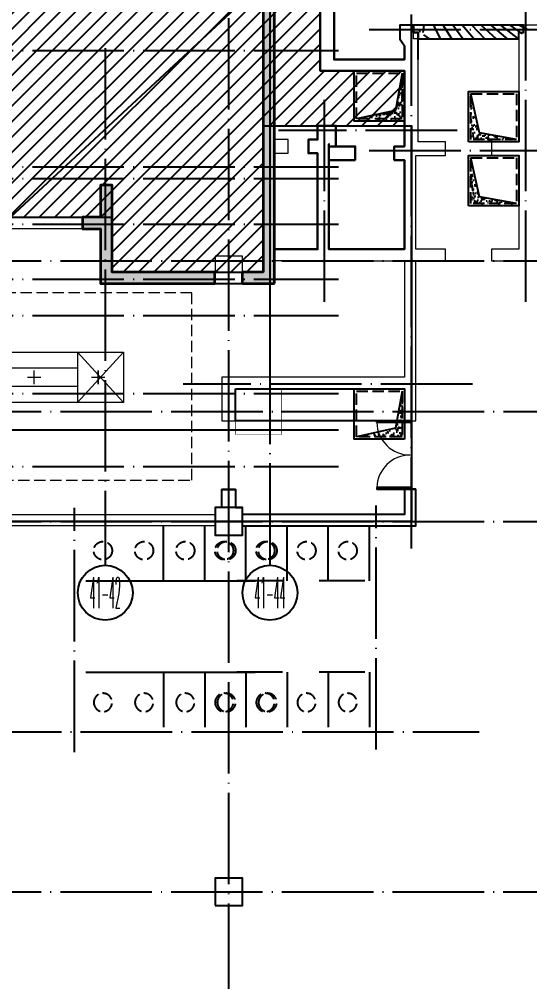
# Model space of a CAD drawing. Extents: x 115549 to 768939, y -502199 to 402497.
# Drawn here: x 295104 to 306261, y -339789 to -318741 of the extents above; entities that cross this region are included whole.
import ezdxf
from ezdxf.enums import TextEntityAlignment as Align

# ---------------------------------------------------------------- set-up
doc = ezdxf.new("R2010")
doc.units = 0
doc.header["$LTSCALE"] = 1000
doc.header["$MEASUREMENT"] = 0
for name, pattern in [('$0$DASH', [0.35, 0.25, -0.1]), ('DASH', [0.35, 0.25, -0.1]), ('DOTE', [2.4200000000000004, 2, -0.2, 0.02, -0.2])]:
    doc.linetypes.add(name, pattern=pattern)
for name, color, linetype in [('AXIS', 3, 'Continuous'), ('AXIS_TEXT', 7, 'Continuous'), ('COLUMN', 9, 'Continuous'), ('DOOR_FIRE', 144, 'Continuous'), ('DOTE', 16, 'DOTE'), ('人防', 6, 'Continuous'), ('人防辅助线', 7, 'Continuous'), ('人防集水坑', 6, 'Continuous'), ('填充', 8, 'Continuous')]:
    doc.layers.add(name, color=color, linetype=linetype)
for name, color, linetype, lineweight in [('renWALL', 8, 'Continuous', 9), ('WALL', 150, 'Continuous', 30), ('主楼剪力墙', 212, 'Continuous', 5), ('剪力墙填充', 192, 'Continuous', 5), ('砼墙', 3, 'Continuous', 35), ('细线（U.B.）', 55, 'Continuous', 20)]:
    doc.layers.add(name, color=color, linetype=linetype, lineweight=lineweight)
doc.styles.add('_TCH_AXIS', font='COMPLEX', dxfattribs={"bigfont": 'GBCBIG'})
doc.styles.add('COMPLEX', font='COMPLEX')

# ---------------------------------------------------------------- blocks, each defined once
blk = doc.blocks.new('qiangzh3333')
at = {"layer": 'COLUMN', "color": 8}
for points in [[(503108441.3137905, 3697185192.200187), (503108441.3137905, 3697185486.149261), (503108341.3137905, 3697185486.149261), (503108341.3137905, 3697185646.149261), (503108041.3137905, 3697185646.149261), (503108041.3137905, 3697185344.832901), (503108141.3113624, 3697185192.200599)], [(503104001.038847, 3697179996.163342), (503104601.038847, 3697179996.163342)], [(503104151.0353444, 3697175096.178967), (503104151.0353444, 3697175496.178967), (503104451.0353444, 3697175496.178967), (503104451.0353444, 3697175096.178967), (503104601.0388471, 3697175096.178967), (503104001.038847, 3697175096.178967), (503104001.038847, 3697174496.178967), (503104601.0388469, 3697174496.178967), (503104601.0388471, 3697175096.178967)], [(503104601.038847, 3697174496.178967), (503104601.038847, 3697174696.180811), (503108391.3196434, 3697174696.18138), (503108391.3196434, 3697175496.178967), (503108141.3196434, 3697175496.178967), (503108141.3196434, 3697174946.181343), (503104601.038847, 3697174946.180811)]]:
    blk.add_lwpolyline(points, dxfattribs=at)
blk.add_lwpolyline([(503104001.038847, 3697166396.178967), (503104601.038847, 3697166396.178967), (503104601.038847, 3697166996.178967), (503104001.038847, 3697166996.178967)], close=True, dxfattribs=at)
at = {"layer": 'renWALL', "color": 8}
for points in [[(503110641.3214987, 3697185346.142076), (503108341.3340411, 3697185346.145835), (503108341.3345314, 3697185646.145835), (503110741.3214987, 3697185646.141913)], [(503111041.3214987, 3697185646.141579), (503110741.3214987, 3697185646.141579), (503110741.3214987, 3697185486.141579), (503110641.3214987, 3697185486.141579), (503110641.3214987, 3697185192.192505), (503110641.3318502, 3697185192.192505), (503110641.3262835, 3697183096.232297), (503110041.3196434, 3697183096.232297), (503110041.3196434, 3697182796.232297), (503110641.3254867, 3697182796.232297), (503110641.3200418, 3697180746.178967), (503110041.3196434, 3697180746.178967), (503110041.3196434, 3697180496.178967), (503110791.3196434, 3697180496.178967), (503112101.038847, 3697180496.178967)], [(503106391.0328084, 3697180496.178967), (503108141.3196434, 3697180496.178967), (503108141.3196434, 3697177946.180997), (503104151.0353444, 3697177946.180757), (503104151.0353444, 3697176996.178967), (503104451.0353444, 3697176996.178967), (503104451.0353444, 3697177696.180775), (503108141.3196434, 3697177696.180997), (503108141.3196434, 3697176996.178967), (503108391.3196434, 3697176996.178967), (503108391.3196434, 3697177796.181365), (503108391.3196434, 3697180496.178967), (503109041.3196434, 3697180496.178967), (503109041.3196434, 3697180746.178967), (503108391.3196434, 3697180746.178967), (503108391.3196434, 3697182796.232296), (503109041.3196434, 3697182796.232297), (503109041.3196434, 3697183096.232297), (503108441.3196434, 3697183096.232296), (503108441.3196434, 3697184746.184798), (503108441.3196434, 3697185192.200187)], [(503105301.031445, 3697180796.179044), (503105301.032634, 3697182846.178976), (503105601.0328081, 3697182846.178976), (503105601.0328082, 3697183146.178976), (503105301.0328079, 3697183146.178976), (503105301.0328081, 3697183446.178976), (503105051.0329819, 3697183446.178976), (503105051.03275, 3697183046.179034), (503105051.031329, 3697180596.179112), (503105051.031126, 3697180246.169755), (503104601.038847, 3697180246.169755), (503104601.038847, 3697180596.163342), (503104001.038847, 3697180596.163342), (503104001.038847, 3697180246.169755), (503101751.0352352, 3697180246.169755), (503101751.0352352, 3697181446.169755), (503098601.0352352, 3697181446.169755), (503098601.0352352, 3697184096.148649), (503094651.0354092, 3697184096.153231)], [(503104001.038847, 3697179996.169755), (503101501.0352352, 3697179996.169755), (503101501.0352352, 3697181196.169755), (503098351.0352352, 3697181196.169755), (503098351.0352352, 3697183846.148939), (503094751.0352352, 3697183846.153115), (503094751.0352352, 3697181296.191507), (503094751.0352352, 3697176946.158857), (503095050.9809074, 3697176946.160869)], [(503105301.0328079, 3697183146.178976), (503105301.0328079, 3697183146.178976)], [(503106391.0328014, 3697180496.178967), (503105301.031271, 3697180496.179044), (503105301.0309809, 3697179996.169755), (503104601.038847, 3697179996.169755)], [(503095050.9813474, 3697176946.160869), (503097300.9824449, 3697176946.169358), (503097300.9753575, 3697174946.208718), (503104001.038847, 3697174946.181964)], [(503104001.038847, 3697174696.181964), (503097200.9744267, 3697174696.209117), (503096501.038847, 3697174696.211912)]]:
    blk.add_lwpolyline(points, dxfattribs=at)
at = {"layer": 'WALL', "color": 8}
for points in [[(503108141.3196434, 3697185192.200599), (503108141.3196434, 3697184896.19062), (503106601.0879959, 3697184896.250403), (503106601.0220502, 3697187746.184317)], [(503106301.0278348, 3697187496.19596), (503106301.0937805, 3697184646.262046), (503108141.3196434, 3697184646.19062), (503108141.3196434, 3697183446.178976), (503108141.3196436, 3697182996.178976), (503107916.3196438, 3697182996.232297), (503107916.3196438, 3697182696.232297), (503108141.3196434, 3697182696.232297), (503108141.3196433, 3697180746.178968), (503106491.0328084, 3697180746.178967), (503106491.0328081, 3697183046.178975), (503106491.0328081, 3697182996.178975), (503106641.3196436, 3697182996.178975), (503106641.3196434, 3697183446.178975), (503106391.0328078, 3697183446.178975), (503106241.0328081, 3697183446.178975), (503106241.0328081, 3697183146.178975), (503106241.0328081, 3697183146.178975), (503106041.0328082, 3697183146.178975), (503106041.0328081, 3697182846.178975), (503106241.0328081, 3697182846.178975), (503106241.0328085, 3697180746.178978), (503105301.031445, 3697180746.179044)]]:
    blk.add_lwpolyline(points, dxfattribs=at)
blk.add_lwpolyline([(503107066.3196438, 3697182696.232297), (503107066.3196438, 3697182996.232297), (503106491.0328077, 3697182996.232297), (503106491.0328077, 3697182696.232297)], close=True, dxfattribs=at)
blk = doc.blocks.new('zhuloujlqtiangchong')
at = {"layer": '主楼剪力墙'}
h = blk.add_hatch(color=253, dxfattribs=at)
h.dxf.hatch_style = 1
h.paths.add_polyline_path([(691872.2286140919, 661850.9697189331), (691872.2286140919, 659950.9697189331), (691872.2286140919, 659600.9697189331), (691872.2286140919, 657750.9697189331), (691872.2286140919, 655850.9697189331), (691672.2286140919, 655850.9697189331), (691672.2286140919, 657750.9697189331), (691672.2286140919, 659600.9697189331), (691672.2286140919, 659950.9697189331), (691672.2286140919, 661850.9697189331)], flags=16)
h.paths.add_polyline_path([(694422.2286140919, 662500.9697189331), (694172.2286140919, 662500.9697189331), (694172.2286140919, 661850.9697189331), (695572.2286140919, 661850.9697189331), (695922.2286140919, 661850.9697189331), (695922.2286140919, 662100.9697189331), (695572.2286140919, 662100.9697189331), (694422.2286140919, 662100.9697189331)], flags=17)
h.paths.add_polyline_path([(699172.2286140919, 656800.9697189331), (699172.2286140919, 657050.9697189331), (698772.2286140919, 657050.9697189331), (698772.2286140919, 658550.9697189331), (698572.2286140919, 658550.9697189331), (698572.2286140919, 656800.9697189331)], flags=17)
h.paths.add_polyline_path([(702672.2286140919, 660600.9697189331), (705222.2286140919, 660600.9697189331), (705972.2286140919, 660600.9697189331), (705972.2286140919, 660800.9697189331), (705222.2286140919, 660800.9697189331), (702422.2286140919, 660800.9697189331), (702422.2286140919, 660200.9697189331), (702422.2286140919, 658550.9697189331), (702422.2286140919, 657900.9697189331), (702422.2286140919, 657050.9697189331), (701672.2286140919, 657050.9697189331), (701672.2286140919, 656800.9697189331), (702672.2286140919, 656800.9697189331), (702672.2286140919, 657900.9697189331), (702672.2286140919, 658550.9697189331), (702672.2286140919, 660200.9697189331)], flags=17)
h.paths.add_polyline_path([(704222.2286140919, 656900.9697189331), (704222.2286140919, 657400.9697189331), (704222.2286140919, 657800.9697189331), (707172.2286140919, 657800.9697189331), (707172.2286140919, 658000.9697189331), (703972.2286140919, 658000.9697189331), (703972.2286140919, 657400.9697189331), (703972.2286140919, 656900.9697189331), (703972.2286140919, 656050.9697189331), (704222.2286140919, 656050.9697189331)], flags=17)
h.paths.add_polyline_path([(707272.2286140919, 652300.9697189331), (707272.2286140919, 653100.9697189331), (707672.2286140919, 653100.9697189331), (707672.2286140919, 653350.9697189331), (707272.2286140919, 653350.9697189331), (707272.2286140919, 654050.9697189331), (707022.2286140919, 654050.9697189331), (707022.2286140919, 653200.9697189331), (707022.2286140919, 652550.9697189331), (704572.2286140919, 652550.9697189331), (704222.2286140919, 652550.9697189331), (704222.2286140919, 652800.9853439331), (704222.2286140919, 654050.9697189331), (703972.2286140919, 654050.9697189331), (703972.2286140919, 652800.9853439331), (703972.2286140919, 652300.9697189331), (704572.2286140919, 652300.9697189331)])
h.paths.add_polyline_path([(715822.2286140919, 660200.9697189331), (715822.2286140919, 660800.9697189331), (713022.2286140919, 660800.9697189331), (713022.2286140919, 660600.9697189331), (715572.2286140919, 660600.9697189331), (715572.2286140919, 660200.9697189331), (715572.2286140919, 658550.9697189331), (715572.2286140919, 658150.9697189331), (715572.2286140919, 656800.9697189331), (716572.2286140919, 656800.9697189331), (716572.2286140919, 657050.9697189331), (715822.2286140919, 657050.9697189331), (715822.2286140919, 658150.9697189331), (715822.2286140919, 658550.9697189331)], flags=17)
h.paths.add_polyline_path([(710772.2286140919, 653100.9697189331), (710772.2286140919, 652300.9697189331), (711372.2286140919, 652300.9697189331), (713872.2286140919, 652300.9697189331), (714472.2286140919, 652300.9697189331), (714472.2286140919, 654050.9697189331), (714222.2286140919, 654050.9697189331), (714222.2286140919, 652550.9697189331), (713872.2286140919, 652550.9697189331), (711372.2286140919, 652550.9697189331), (711022.2286140919, 652550.9697189331), (711022.2286140919, 653200.9697189331), (711022.2286140919, 654050.9697189331), (710772.2286140919, 654050.9697189331), (710772.2286140919, 653350.9697189331), (710372.2286140919, 653350.9697189331), (710372.2286140919, 653100.9697189331)])
h.paths.add_polyline_path([(714472.2286140919, 657650.9697189331), (714472.2286140919, 658250.9697189331), (712772.2286140919, 658250.9697189331), (710872.2286140919, 658250.9697189331), (710872.2286140919, 658050.9697189331), (712772.2286140919, 658050.9697189331), (714222.2286140919, 658050.9697189331), (714222.2286140919, 657650.9697189331), (714222.2286140919, 656900.9697189331), (714222.2286140919, 656050.9697189331), (714472.2286140919, 656050.9697189331), (714472.2286140919, 656900.9697189331)], flags=17)
h.paths.add_polyline_path([(715672.2286140919, 662600.9697189331), (715672.2286140919, 662800.9697189331), (713122.2286140919, 662800.9697189331), (713122.2286140919, 663300.9697189331), (710722.2286140919, 663300.9697189331), (710722.2286140919, 663900.9697189331), (710522.2286140919, 663900.9697189331), (710522.2286140919, 663100.9697189331), (712922.2286140919, 663100.9697189331), (712922.2286140919, 662600.9697189331)], flags=17)
h.paths.add_polyline_path([(705322.2286140919, 662900.9697189331), (708022.2286140919, 662900.9697189331), (708022.2286140919, 664400.9697189331), (707822.2286140919, 664400.9697189331), (707822.2286140919, 663100.9697189331), (705122.2286140919, 663100.9697189331), (705122.2286140919, 662800.9697189331), (702572.2286140919, 662800.9697189331), (702572.2286140919, 662600.9697189331), (705322.2286140919, 662600.9697189331)], flags=17)
h.paths.add_polyline_path([(719672.2286140919, 656800.9697189331), (719672.2286140919, 658550.9697189331), (719472.2286140919, 658550.9697189331), (719472.2286140919, 657050.9697189331), (719072.2286140919, 657050.9697189331), (719072.2286140919, 656800.9697189331)], flags=17)
h.paths.add_polyline_path([(722672.2286140919, 661850.9697189331), (724072.2286140919, 661850.9697189331), (724072.2286140919, 662500.9697189331), (723822.2286140919, 662500.9697189331), (723822.2286140919, 662100.9697189331), (722672.2286140919, 662100.9697189331), (722322.2286140919, 662100.9697189331), (722322.2286140919, 661850.9697189331)], flags=17)
h.paths.add_polyline_path([(689372.2286140919, 662500.9697189331), (689122.2286140919, 662500.9697189331), (689122.2286140919, 662100.9697189331), (687972.2286140919, 662100.9697189331), (687622.2286140919, 662100.9697189331), (687622.2286140919, 661850.9697189331), (687972.2286140919, 661850.9697189331), (689372.2286140919, 661850.9697189331)], flags=17)
h.paths.add_polyline_path([(684972.2286140919, 656800.9697189331), (684972.2286140919, 658550.9697189331), (684772.2286140919, 658550.9697189331), (684772.2286140919, 657050.9697189331), (684372.2286140919, 657050.9697189331), (684372.2286140919, 656800.9697189331)], flags=17)
h.paths.add_polyline_path([(681122.2286140919, 660800.9697189331), (678322.2286140919, 660800.9697189331), (677572.2286140919, 660800.9697189331), (677572.2286140919, 660600.9697189331), (678322.2286140919, 660600.9697189331), (680872.2286140919, 660600.9697189331), (680872.2286140919, 660200.9697189331), (680872.2286140919, 658550.9697189331), (680872.2286140919, 657900.9697189331), (680872.2286140919, 656800.9697189331), (681872.2286140919, 656800.9697189331), (681872.2286140919, 657050.9697189331), (681122.2286140919, 657050.9697189331), (681122.2286140919, 657900.9697189331), (681122.2286140919, 658550.9697189331), (681122.2286140919, 660200.9697189331)], flags=17)
h.paths.add_polyline_path([(679572.2286140919, 656900.9697189331), (679572.2286140919, 657400.9697189331), (679572.2286140919, 658000.9697189331), (676372.2286140919, 658000.9697189331), (676372.2286140919, 657800.9697189331), (679322.2286140919, 657800.9697189331), (679322.2286140919, 657400.9697189331), (679322.2286140919, 656900.9697189331), (679322.2286140919, 656050.9697189331), (679572.2286140919, 656050.9697189331)], flags=17)
h.paths.add_polyline_path([(679572.2286140919, 652300.9697189331), (679572.2286140919, 654050.9697189331), (679322.2286140919, 654050.9697189331), (679322.2286140919, 652550.9697189331), (676872.2286140919, 652550.9697189331), (676522.2286140919, 652550.9697189331), (676522.2286140919, 653200.9697189331), (676522.2286140919, 654050.9697189331), (676272.2286140919, 654050.9697189331), (676272.2286140919, 653350.9697189331), (675872.2305672169, 653350.9697189331), (675872.2305672169, 653100.9697189331), (676272.2286140919, 653100.9697189331), (676272.2286140919, 652300.9697189331), (676872.2286140919, 652300.9697189331)])
h.paths.add_polyline_path([(667972.2305672169, 660200.9697189331), (667972.2305672169, 660600.9697189331), (670522.2305672169, 660600.9697189331), (670522.2305672169, 660800.9697189331), (667722.2305672169, 660800.9697189331), (667722.2305672169, 660200.9697189331), (667722.2305672169, 658550.9697189331), (667722.2305672169, 658150.9697189331), (667722.2305672169, 657050.9697189331), (666972.2305672169, 657050.9697189331), (666972.2305672169, 656800.9697189331), (667972.2305672169, 656800.9697189331), (667972.2305672169, 658150.9697189331), (667972.2305672169, 658550.9697189331)], flags=17)
h.paths.add_polyline_path([(669072.2305672169, 652300.9697189331), (672172.2305672169, 652300.9697189331), (672772.2305672169, 652300.9697189331), (672772.2305672169, 653100.9697189331), (673172.2305672169, 653100.9697189331), (673172.2305672169, 653350.9697189331), (672772.2305672169, 653350.9697189331), (672772.2305672169, 654050.9697189331), (672522.2305672169, 654050.9697189331), (672522.2305672169, 653200.9697189331), (672522.2305672169, 652550.9697189331), (672172.2305672169, 652550.9697189331), (669322.2305672169, 652550.9697189331), (669322.2305672169, 654050.9697189331), (669072.2305672169, 654050.9697189331)])
h.paths.add_polyline_path([(669322.2305672169, 657650.9697189331), (669322.2305672169, 658050.9697189331), (670772.2305672169, 658050.9697189331), (672672.2305672169, 658050.9697189331), (672672.2305672169, 658250.9697189331), (670772.2305672169, 658250.9697189331), (669072.2305672169, 658250.9697189331), (669072.2305672169, 657650.9697189331), (669072.2305672169, 656900.9697189331), (669072.2305672169, 656050.9697189331), (669322.2305672169, 656050.9697189331), (669322.2305672169, 656900.9697189331)], flags=17)
h.paths.add_polyline_path([(670622.2305672169, 662600.9697189331), (670622.2305672169, 663100.9697189331), (673022.2305672169, 663100.9697189331), (673022.2305672169, 663900.9697189331), (672822.2305672169, 663900.9697189331), (672822.2305672169, 663300.9697189331), (670422.2305672169, 663300.9697189331), (670422.2305672169, 662800.9697189331), (667872.2305672169, 662800.9697189331), (667872.2305672169, 662600.9697189331)], flags=17)
h.paths.add_polyline_path([(678422.2286140919, 663100.9697189331), (675722.2305672169, 663100.9697189331), (675722.2305672169, 664400.9697189331), (675522.2305672169, 664400.9697189331), (675522.2305672169, 662900.9697189331), (678222.2286140919, 662900.9697189331), (678222.2286140919, 662600.9697189331), (680972.2286140919, 662600.9697189331), (680972.2286140919, 662800.9697189331), (678422.2286140919, 662800.9697189331)], flags=17)
h.paths.add_polyline_path([(664472.2305672169, 656800.9697189331), (664472.2305672169, 657050.9697189331), (664072.2305672169, 657050.9697189331), (664072.2305672169, 658550.9697189331), (663872.2305672169, 658550.9697189331), (663872.2305672169, 656800.9697189331)], flags=17)
h.paths.add_polyline_path([(661222.2305672169, 661850.9697189331), (661222.2305672169, 662100.9697189331), (660872.2305672169, 662100.9697189331), (659722.2344734669, 662100.9697189331), (659722.2344734669, 662500.9697189331), (659472.2344734669, 662500.9697189331), (659472.2344734669, 661850.9697189331), (660872.2305672169, 661850.9697189331)], flags=17)
h.paths.add_polyline_path([(725071.2208015919, 655600.9697189331), (725071.2208015919, 655850.9697189331), (723172.2286140919, 655850.9697189331), (722822.2286140919, 655850.9697189331), (722822.2286140919, 656900.9697189331), (722822.2286140919, 657750.9697189331), (722572.2286140919, 657750.9697189331), (722572.2286140919, 657050.9697189331), (722172.2286140919, 657050.9697189331), (722172.2286140919, 656800.9697189331), (722572.2286140919, 656800.9697189331), (722572.2286140919, 655600.9697189331), (723172.2286140919, 655600.9697189331)], flags=17)
h.paths.add_polyline_path([(724722.2286140919, 665350.9697189331), (725072.2286140919, 665350.96971941), (725072.2286140919, 665700.9697189331), (713222.2286140919, 665700.9697189331), (713222.2286140919, 668200.9697189331), (705072.2286140919, 668200.9697189331), (705072.2286140919, 668125.9697189331), (704097.2286140919, 668125.9697189331), (704097.2286140919, 666500.9697189331), (699372.2286140919, 666500.9697189331), (699372.2286140919, 665700.9697189331), (693172.2286140919, 665700.9697189331), (693172.2286140919, 662100.9697189331), (690372.2286140919, 662100.9697189331), (690372.2286140919, 665700.9697189331), (684172.2286140919, 665700.9697189331), (684172.2286140919, 666500.9697189331), (679447.2286140919, 666500.9697189331), (679447.2286140919, 668125.9697189331), (678472.2286140919, 668125.9697189331), (678472.2286140919, 668200.9697189331), (670322.2305672169, 668200.9697189331), (670322.2305672169, 665700.9697189331), (658472.2344734669, 665700.9697189331), (658472.2344734669, 662100.9697189331), (657172.2344734669, 662100.9697189331), (657172.2344734669, 655600.9697189331), (660972.2305672169, 655600.9697189331), (660972.2305672169, 656800.9697189331), (661372.2305672169, 656800.9697189331), (661372.2305672169, 657050.9697189331), (660972.2305672169, 657050.9697189331), (660972.2305672169, 657750.9697189331), (660722.2305672169, 657750.9697189331), (660722.2305672169, 655850.9697189331), (657422.2344734669, 655850.9697189331), (657422.2344734669, 661850.9697189331), (658822.2344734669, 661850.9697189331), (658822.2344734669, 665350.9697189331), (659472.2344734669, 665350.9697189331), (659472.2344734669, 663550.9697189331), (659722.2344734669, 663550.9697189331), (659722.2344734669, 665450.9697189331), (664672.2305672169, 665450.9697189331), (664672.2305672169, 662100.9697189331), (664272.2305672169, 662100.9697189331), (664272.2305672169, 661850.9697189331), (664922.2305672169, 661850.9697189331), (664922.2305672169, 665450.9697189331), (670622.2305672169, 665450.9697189331), (670622.2305672169, 667900.9697189331), (672822.2305672169, 667900.9697189331), (672822.2305672169, 667500.9697189331), (673022.2305672169, 667500.9697189331), (673022.2305672169, 667900.9697189331), (678222.2286140919, 667900.9697189331), (678222.2286140919, 665450.9697189331), (680972.2286140919, 665450.9697189331), (680972.2286140919, 665700.9697189331), (678472.2286140919, 665700.9697189331), (678472.2286140919, 667775.9697189331), (679097.2286140919, 667775.9697189331), (679097.2286140919, 666250.9697189331), (683922.2286140919, 666250.9697189331), (683922.2286140919, 665700.9697189331), (683572.2286140919, 665700.9697189331), (683572.2286140919, 665450.9697189331), (683922.2286140919, 665450.9697189331), (683922.2286140919, 661850.9697189331), (684572.2286140919, 661850.9697189331), (684572.2286140919, 662100.9697189331), (684172.2286140919, 662100.9697189331), (684172.2286140919, 665450.9697189331), (689122.2286140919, 665450.9697189331), (689122.2286140919, 663550.9697189331), (689372.2286140919, 663550.9697189331), (689372.2286140919, 665350.9697189331), (690022.2286140919, 665350.9697189331), (690022.2286140919, 661850.9697189331), (691422.2286140919, 661850.9697189331), (691422.2286140919, 655850.9697189331), (688122.2286140919, 655850.9697189331), (688122.2286140919, 657750.9697189331), (687872.2286140919, 657750.9697189331), (687872.2286140919, 657050.9697189331), (687472.2286140919, 657050.9697189331), (687472.2286140919, 656800.9697189331), (687872.2286140919, 656800.9697189331), (687872.2286140919, 655600.9697189331), (695672.2286140919, 655600.9697189331), (695672.2286140919, 656800.9697189331), (696072.2286140919, 656800.9697189331), (696072.2286140919, 657050.9697189331), (695672.2286140919, 657050.9697189331), (695672.2286140919, 657750.9697189331), (695422.2286140919, 657750.9697189331), (695422.2286140919, 655850.9697189331), (692122.2286140919, 655850.9697189331), (692122.2286140919, 661850.9697189331), (693522.2286140919, 661850.9697189331), (693522.2286140919, 665350.9697189331), (694172.2286140919, 665350.9697189331), (694172.2286140919, 663550.9697189331), (694422.2286140919, 663550.9697189331), (694422.2286140919, 665450.9697189331), (699372.2286140919, 665450.9697189331), (699372.2286140919, 662100.9697189331), (698972.2286140919, 662100.9697189331), (698972.2286140919, 661850.9697189331), (699622.2286140919, 661850.9697189331), (699622.2286140919, 665450.9697189331), (699972.2286140919, 665450.9697189331), (699972.2286140919, 665700.9697189331), (699622.2286140919, 665700.9697189331), (699622.2286140919, 666250.9697189331), (704447.2286140919, 666250.9697189331), (704447.2286140919, 667775.9697189331), (705072.2286140919, 667775.9697189331), (705072.2286140919, 665700.9697189331), (702572.2286140919, 665700.9697189331), (702572.2286140919, 665450.9697189331), (705322.2286140919, 665450.9697189331), (705322.2286140919, 667900.9697189331), (710522.2286140919, 667900.9697189331), (710522.2286140919, 667500.9697189331), (710722.2286140919, 667500.9697189331), (710722.2286140919, 667900.9697189331), (712922.2286140919, 667900.9697189331), (712922.2286140919, 665450.9697189331), (718622.2286140919, 665450.9697189331), (718622.2286140919, 661850.9697189331), (719272.2286140919, 661850.9697189331), (719272.2286140919, 662100.9697189331), (718872.2286140919, 662100.9697189331), (718872.2286140919, 665450.9697189331), (723822.2286140919, 665450.9697189331), (723822.2286140919, 663550.9697189331), (724072.2286140919, 663550.9697189331), (724072.2286140919, 665350.9697189331)])
h.paths.add_polyline_path([(725072.2286140919, 662100.9697189331), (724722.2286140919, 662100.9697184563), (724722.2286140919, 661850.9697189331), (726122.2286140919, 661850.9697189331), (726122.2286140919, 655850.9697189331), (725671.2208015919, 655850.9697189331), (725671.2208015919, 655600.9697189331), (726372.2286140919, 655600.9697189331), (726372.2286140919, 662100.9697189331)])
blk = doc.blocks.new('asdfqwer')
at = {"ltscale": 10}
h = blk.add_hatch(dxfattribs=at)
h.set_pattern_fill('AR-SAND', color=6, scale=50, style=0)
h.set_pattern_definition([(37.50000000000001, (0, 0), (-4.000078239960125, 122.3533093323356), [0, -96.52, 0, -107.95, 0, -103.1875]), (7.499999999999999, (0, 0), (112.3808207845006, 179.2062751420885), [0, -52.07000000000001, 0, -86.995, 0, -33.3375]), (327.5, (-78.105, 0), (197.7480925603645, 0.3592961696364028), [0, -31.75, 0, -114.3, 0, -149.225]), (317.5, (-78.105, 0), (190.8891131180743, 55.73233081430404), [0, -15.875, 0, -74.92999999999999, 0, -85.725])])
h.paths.add_polyline_path([(477311.1162526845, 229083.757494817), (476311.1162526844, 229083.757494817), (476311.1162526844, 228083.7574948172), (476458.3371828603, 228897.4432301149)])
at = {"color": 6}
for p, q in [((476458.3371828604, 228897.4432301149), (477311.1162526845, 229083.757494817)), ((476311.1162526845, 228083.757494817), (476458.3371828604, 228897.4432301149))]:
    blk.add_line(p, q, dxfattribs=at)
blk.add_lwpolyline([(476261.1162526845, 229133.757494817), (477361.1162526845, 229133.757494817), (477361.1162526845, 228033.757494817), (476261.1162526845, 228033.757494817)], close=True, dxfattribs=at)
at = {"color": 6, "linetype": 'DASH'}
blk.add_lwpolyline([(476311.1162526845, 229083.757494817), (477311.1162526845, 229083.757494817), (477311.1162526845, 228083.757494817), (476311.1162526845, 228083.757494817)], close=True, dxfattribs=at)
blk = doc.blocks.new('$DorLib2D$00000002')
for p, q in [((-0.5, -5.684341886080802e-17), (-0.5000000000000007, 0.4875)), ((-0.4750000000000007, 0.4875), (-0.5000000000000007, 0.4875)), ((-0.475, -2.842170943040401e-17), (-0.4750000000000007, 0.4875)), ((0.475, -2.842170943040401e-17), (0.4750000000000007, 0.4875)), ((0.4750000000000007, 0.4875), (0.5000000000000007, 0.4875)), ((0.5, -5.684341886080802e-17), (0.5000000000000007, 0.4875)), ((-0.5, -5.684341886080802e-17), (-0.475, -2.842170943040401e-17)), ((0.5, -5.684341886080802e-17), (0.475, -2.842170943040401e-17))]:
    blk.add_line(p, q)
at = {"lineweight": 13}
for centre, start, end in [((-0.4875, -4.263256414560601e-17), 0, 88.53071641864632), ((0.4875, -4.263256414560601e-17), 91.4692835813537, 180)]:
    blk.add_arc(centre, 0.4875, start, end, dxfattribs=at)
blk = doc.blocks.new('_AXISO')
blk.add_circle((0, 0), 0.5)
at = {"layer": 'AXIS_TEXT', "style": 'COMPLEX', "width": 1.041666666666667}
blk.add_attdef('A', text='', height=0.56, dxfattribs=at).set_placement((-0.25, -0.28), (0.25, -0.28), align=Align.FIT)
blk = doc.blocks.new('asdgaaa')
at = {"layer": 'AXIS'}
for p, q in [((1178745.680787999, 1265416.335370849), (1178745.680787998, 1263878.036394083)), ((1182345.687020474, 1265416.335370846), (1182345.687020472, 1263878.036394081))]:
    blk.add_line(p, q, dxfattribs=at)
ref = blk.add_blockref('_AXISO', (1178745.680787997, 1263278.036394082), dxfattribs=dict(at, xscale=1200, yscale=1200, zscale=1200))
ref.add_attrib('A', '41-42', dxfattribs={"layer": 'AXIS_TEXT', "height": 678.8225099390856, "style": '_TCH_AXIS', "width": 0.2164948453607498}).set_placement((1178406.269533028, 1262938.625139113), (1179085.092042967, 1262938.625139113), align=Align.FIT)
ref = blk.add_blockref('_AXISO', (1182345.687020472, 1263278.036394081), dxfattribs=dict(at, xscale=1200, yscale=1200, zscale=1200))
ref.add_attrib('A', '41-44', dxfattribs={"layer": 'AXIS_TEXT', "height": 678.8225099390856, "style": '_TCH_AXIS', "width": 0.2121212121211389}).set_placement((1182006.275765503, 1262938.625139111), (1182685.098275442, 1262938.625139111), align=Align.FIT)
blk = doc.blocks.new('asfa')
at = {"layer": '人防辅助线'}
for p, q in [((77817352.87754144, 42957868.12308388), (77816152.87756412, 42957868.12308379)), ((77817352.87753692, 42957768.12308388), (77817352.87753482, 42956768.12308388)), ((77817352.8775415, 42956968.12308394), (77816152.87756418, 42956968.12308385)), ((77817352.87753531, 42956068.123084), (77816152.877558, 42956068.12308391)), ((77817352.87753692, 42954368.12308394), (77817352.87753482, 42955368.12308394)), ((77817352.87756293, 42955168.12308394), (77816152.8775856, 42955168.12308403)), ((77817352.87753691, 42953468.123084), (77817352.8775348, 42954468.123084))]:
    blk.add_line(p, q, dxfattribs=at)
at = {"layer": '人防辅助线', "linetype": 'DASH'}
for centre in [(77816692.7821819, 42957393.12308391), (77816692.78217572, 42956493.12308397), (77816692.78217572, 42955643.12308385), (77816692.78218189, 42954743.12308391), (77816692.78218187, 42953843.12308397)]:
    blk.add_circle(centre, 199.9999999999999, dxfattribs=at)
blk = doc.blocks.new('gangjinhunningtuqiang')
at = {"layer": '砼墙', "color": 8}
for p, q in [((726372.2286140919, 660500.9697189331), (726372.2286140919, 662100.9697189331)), ((726122.2286140919, 661850.9697189331), (726122.2286140919, 660500.9697189331)), ((726122.2286140919, 660500.9697189331), (726122.2286140919, 659950.9697189331)), ((726372.2286140919, 659950.9697189331), (726372.2286140919, 660500.9697189331)), ((726122.2286140919, 659950.9697189331), (726122.2286140919, 659600.9697189331)), ((726372.2286140919, 659600.9697189331), (726372.2286140919, 659950.9697189331)), ((726122.2286140919, 659600.9697189331), (726122.2286140919, 658150.9697189331)), ((726372.2286140919, 658150.9697189331), (726372.2286140919, 659600.9697189331)), ((726122.2286140919, 658150.9697189331), (726122.2286140919, 657750.9697189331)), ((726372.2286140919, 657750.9697189331), (726372.2286140919, 658150.9697189331)), ((726122.2286140919, 657750.9697189331), (726122.2286140919, 656100.9540939331)), ((726372.2286140919, 655600.9697189331), (726372.2286140919, 657750.9697189331)), ((726122.2286140919, 656100.9540939331), (726122.2286140919, 655850.9697189331)), ((725071.2208015919, 655600.9697189331), (725071.2208015919, 655850.9697189331)), ((725772.2286140919, 655850.9697189331), (725671.2208015919, 655850.9697189331)), ((725671.2208015919, 655600.9697189331), (725671.2208015919, 655850.9697189331)), ((726122.2286140919, 655850.9697189331), (725772.2286140919, 655850.9697189331)), ((725671.2208015919, 655600.9697189331), (725772.2286140919, 655600.9697189331)), ((725772.2286140919, 655600.9697189331), (726372.2286140919, 655600.9697189331))]:
    blk.add_line(p, q, dxfattribs=at)
blk.add_lwpolyline([(725071.2208015919, 655850.9697189331), (723172.2286140919, 655850.9697189331), (722822.2286140919, 655850.9697189331), (722822.2286140919, 656900.9697189331), (722822.2286140919, 657750.9697189331), (722572.2286140919, 657750.9697189331), (722572.2286140919, 657050.9697189331), (722172.2286140919, 657050.9697189331), (722172.2286140919, 656800.9697189331), (722572.2286140919, 656800.9697189331), (722572.2286140919, 655600.9697189331), (723172.2286140919, 655600.9697189331), (725071.2208015919, 655600.9697189331)], dxfattribs=at)
blk = doc.blocks.new('asgdasa')
at = {"layer": '填充', "const_width": 30}
for points in [[(504069423.6710508, 3696365834.375511), (504069423.6726945, 3696366134.375511)], [(504070823.6710507, 3696365834.36784), (504070823.6726945, 3696366134.36784)], [(504069573.6718727, 3696365984.374689), (504069273.6718727, 3696365984.376333)], [(504070973.6718726, 3696365984.367018), (504070673.6718726, 3696365984.368662)]]:
    blk.add_lwpolyline(points, dxfattribs=at)
at = {"layer": '细线（U.B.）'}
for p, q in [((504070373.6748862, 3696366534.370306), (504070373.6688591, 3696365434.370306)), ((504071373.6748862, 3696366534.364827), (504070373.6688591, 3696365434.370306)), ((504071373.6688591, 3696365434.364827), (504070373.6748862, 3696366534.370306)), ((504070373.6729684, 3696366184.370306), (504068673.6729685, 3696366184.379621)), ((504070373.6707768, 3696365784.370306), (504068673.6707768, 3696365784.379621))]:
    blk.add_line(p, q, dxfattribs=at)
at = {"layer": '细线（U.B.）', "color": 6, "linetype": '$0$DASH'}
blk.add_lwpolyline([(504072873.6820091, 3696367834.356608), (504066973.6820092, 3696367834.388935), (504066973.6595445, 3696363734.388935), (504072873.6595445, 3696363734.356608)], close=True, dxfattribs=at)
at = {"layer": '细线（U.B.）'}
blk.add_lwpolyline([(504071373.6688591, 3696365434.364827), (504068673.6688591, 3696365434.379621), (504068673.6748862, 3696366534.379621), (504071373.6748862, 3696366534.364827)], close=True, dxfattribs=at)
blk = doc.blocks.new('saaaa')
at = {"layer": 'COLUMN', "color": 8}
for p, q in [((504776030.1197228, 3696246443.286493), (504775730.1197228, 3696246443.286493)), ((504775730.1197228, 3696246443.286493), (504775730.1197228, 3696246141.970132)), ((504776030.1197228, 3696246283.286493), (504776030.1197228, 3696246443.286493)), ((504775730.1197228, 3696246141.970132), (504775830.1172947, 3696245989.337831)), ((504776130.1197228, 3696246283.286493), (504776030.1197228, 3696246283.286493)), ((504776130.1197228, 3696245989.337419), (504776130.1197228, 3696246283.286493)), ((504771689.8447793, 3696240793.300574), (504772289.8447793, 3696240793.300574)), ((504771839.8412767, 3696235893.316199), (504771839.8412767, 3696236293.316199)), ((504771839.8412767, 3696236293.316199), (504772139.8412767, 3696236293.316199)), ((504772139.8412767, 3696236293.316199), (504772139.8412767, 3696235893.316199)), ((504776080.1255757, 3696236293.316199), (504775830.1255757, 3696236293.316199)), ((504775830.1255757, 3696236293.316199), (504775830.1255757, 3696235743.318574)), ((504776080.1255757, 3696235493.318612), (504776080.1255757, 3696236293.316199)), ((504772289.8447794, 3696235893.316199), (504771689.8447793, 3696235893.316199)), ((504771689.8447793, 3696235893.316199), (504771689.8447793, 3696235293.316199)), ((504772139.8412767, 3696235893.316199), (504772289.8447794, 3696235893.316199)), ((504772289.8447791, 3696235293.316199), (504772289.8447794, 3696235893.316199)), ((504775830.1255757, 3696235743.318574), (504772289.8447793, 3696235743.318043)), ((504772289.8447793, 3696235493.318043), (504776080.1255757, 3696235493.318612)), ((504772289.8447793, 3696235293.316199), (504772289.8447793, 3696235493.318043)), ((504771689.8447793, 3696235293.316199), (504772289.8447791, 3696235293.316199)), ((504772289.8447793, 3696227793.316199), (504771689.8447793, 3696227793.316199)), ((504771689.8447793, 3696227793.316199), (504771689.8447793, 3696227193.316199)), ((504772289.8447793, 3696227193.316199), (504772289.8447793, 3696227793.316199)), ((504771689.8447793, 3696227193.316199), (504772289.8447793, 3696227193.316199))]:
    blk.add_line(p, q, dxfattribs=at)
at = {"layer": 'renWALL', "color": 8}
for p, q in [((504776030.1399733, 3696246143.283067), (504776030.1404637, 3696246443.283067)), ((504776030.1404637, 3696246443.283067), (504778430.127431, 3696246443.279145)), ((504778730.127431, 3696246443.278811), (504778430.127431, 3696246443.278811)), ((504778430.127431, 3696246443.278811), (504778430.127431, 3696246283.278811)), ((504778330.127431, 3696246143.279308), (504776030.1399733, 3696246143.283067)), ((504778430.127431, 3696246283.278811), (504778330.127431, 3696246283.278811)), ((504778330.127431, 3696246283.278811), (504778330.127431, 3696245989.329737)), ((504776130.1255757, 3696245543.32203), (504776130.1255757, 3696245989.337419)), ((504778330.127431, 3696245989.329737), (504778330.1377825, 3696245989.329737)), ((504778330.1377825, 3696245989.329737), (504778330.1322157, 3696243893.369529)), ((504776130.1255757, 3696243893.369528), (504776130.1255757, 3696245543.32203)), ((504772739.8389142, 3696244243.316207), (504772739.8386822, 3696243843.316266)), ((504772989.8387403, 3696244243.316207), (504772739.8389142, 3696244243.316207)), ((504772989.8387402, 3696243943.316207), (504772989.8387403, 3696244243.316207)), ((504772739.8386822, 3696243843.316266), (504772739.8372613, 3696241393.316344)), ((504773289.8387405, 3696243943.316207), (504772989.8387402, 3696243943.316207)), ((504772989.8387402, 3696243943.316207), (504772989.8387402, 3696243943.316207)), ((504773289.8387404, 3696243643.316207), (504773289.8387405, 3696243943.316207)), ((504776730.1255757, 3696243893.369529), (504776130.1255757, 3696243893.369528)), ((504776730.1255757, 3696243593.369529), (504776730.1255757, 3696243893.369529)), ((504778330.1322157, 3696243893.369529), (504777730.1255757, 3696243893.369529)), ((504777730.1255757, 3696243893.369529), (504777730.1255757, 3696243593.369529)), ((504772989.8373773, 3696241593.316276), (504772989.8385662, 3696243643.316207)), ((504772989.8385662, 3696243643.316207), (504773289.8387404, 3696243643.316207)), ((504776080.1255757, 3696241543.316199), (504776080.1255757, 3696243593.369528)), ((504776080.1255757, 3696243593.369528), (504776730.1255757, 3696243593.369529)), ((504777730.1255757, 3696243593.369529), (504778330.1314189, 3696243593.369529)), ((504778330.1314189, 3696243593.369529), (504778330.1259741, 3696241543.316199)), ((504769439.8411675, 3696242243.306986), (504766289.8411675, 3696242243.306986)), ((504769439.8411675, 3696241043.306986), (504769439.8411675, 3696242243.306986)), ((504769189.8411675, 3696241993.306986), (504766039.8411675, 3696241993.306986)), ((504769189.8411675, 3696240793.306986), (504769189.8411675, 3696241993.306986)), ((504776730.1255757, 3696241543.316199), (504776080.1255757, 3696241543.316199)), ((504776730.1255757, 3696241293.316199), (504776730.1255757, 3696241543.316199)), ((504778330.1259741, 3696241543.316199), (504777730.1255757, 3696241543.316199)), ((504777730.1255757, 3696241543.316199), (504777730.1255757, 3696241293.316199)), ((504772289.8447793, 3696241393.300574), (504771689.8447793, 3696241393.300574)), ((504771689.8447793, 3696241393.300574), (504771689.8447793, 3696241043.306986)), ((504772289.8447793, 3696241043.306986), (504772289.8447793, 3696241393.300574)), ((504772739.8372613, 3696241393.316344), (504772739.8370582, 3696241043.306986)), ((504772989.8372033, 3696241293.316276), (504772989.8369132, 3696240793.306986)), ((504774079.8387337, 3696241293.316199), (504772989.8372033, 3696241293.316276)), ((504774079.8387407, 3696241293.316199), (504775830.1255757, 3696241293.316199)), ((504775830.1255757, 3696241293.316199), (504775830.1255757, 3696238743.318229)), ((504776080.1255757, 3696238593.318597), (504776080.1255757, 3696241293.316199)), ((504776080.1255757, 3696241293.316199), (504776730.1255757, 3696241293.316199)), ((504777730.1255757, 3696241293.316199), (504778480.1255757, 3696241293.316199)), ((504778480.1255757, 3696241293.316199), (504779789.8447793, 3696241293.316199)), ((504771689.8447793, 3696241043.306986), (504769439.8411675, 3696241043.306986)), ((504772739.8370582, 3696241043.306986), (504772289.8447793, 3696241043.306986)), ((504771689.8447793, 3696240793.306986), (504769189.8411675, 3696240793.306986)), ((504772989.8369132, 3696240793.306986), (504772289.8447793, 3696240793.306986)), ((504775830.1255757, 3696238743.318229), (504771839.8412767, 3696238743.317989)), ((504771839.8412767, 3696238743.317989), (504771839.8412767, 3696237793.316199)), ((504776080.1255757, 3696237793.316199), (504776080.1255757, 3696238593.318597)), ((504772139.8412767, 3696238493.318007), (504775830.1255757, 3696238493.318229)), ((504772139.8412767, 3696237793.316199), (504772139.8412767, 3696238493.318007)), ((504775830.1255757, 3696238493.318229), (504775830.1255757, 3696237793.316199)), ((504771839.8412767, 3696237793.316199), (504772139.8412767, 3696237793.316199)), ((504775830.1255757, 3696237793.316199), (504776080.1255757, 3696237793.316199)), ((504764989.7812898, 3696235743.34595), (504771689.8447793, 3696235743.319196)), ((504771689.8447793, 3696235493.319196), (504764889.780359, 3696235493.346349))]:
    blk.add_line(p, q, dxfattribs=at)
at = {"layer": 'WALL', "color": 8}
for p, q in [((504774289.8939282, 3696245692.651307), (504774289.8279825, 3696248542.58522)), ((504773989.8337671, 3696248292.596864), (504773989.8997127, 3696245442.66295)), ((504775830.1255757, 3696245988.601503), (504775830.1255757, 3696245692.591524)), ((504775830.1255757, 3696245692.591524), (504774289.8939282, 3696245692.651307)), ((504773989.8997127, 3696245442.66295), (504775830.1255757, 3696245442.591524)), ((504775830.1255757, 3696245442.591524), (504775830.1255757, 3696244242.57988)), ((504774079.8387401, 3696244242.579879), (504773929.8387403, 3696244242.579879)), ((504773929.8387403, 3696244242.579879), (504773929.8387403, 3696243942.579879)), ((504774330.1255757, 3696244242.579879), (504774079.8387401, 3696244242.579879)), ((504774330.1255759, 3696243792.579879), (504774330.1255757, 3696244242.579879)), ((504775830.1255757, 3696244242.57988), (504775830.1255759, 3696243792.57988)), ((504773929.8387403, 3696243942.579879), (504773729.8387405, 3696243942.579879)), ((504773729.8387405, 3696243942.579879), (504773729.8387404, 3696243642.579879)), ((504773929.8387403, 3696243942.579879), (504773929.8387403, 3696243942.579879)), ((504774179.8387406, 3696241542.579871), (504774179.8387403, 3696243842.579879)), ((504774179.8387403, 3696243842.579879), (504774179.8387403, 3696243792.579879)), ((504773729.8387404, 3696243642.579879), (504773929.8387403, 3696243642.579879)), ((504773929.8387403, 3696243642.579879), (504773929.8387408, 3696241542.579882)), ((504774755.1255761, 3696243792.633201), (504774179.83874, 3696243792.633201)), ((504774179.83874, 3696243792.633201), (504774179.83874, 3696243492.633201)), ((504774179.8387403, 3696243792.579879), (504774330.1255759, 3696243792.579879)), ((504774755.1255761, 3696243492.633201), (504774755.1255761, 3696243792.633201)), ((504775830.1255759, 3696243792.57988), (504775605.1255761, 3696243792.633201)), ((504775605.1255761, 3696243792.633201), (504775605.1255761, 3696243492.633201)), ((504774179.83874, 3696243492.633201), (504774755.1255761, 3696243492.633201)), ((504775605.1255761, 3696243492.633201), (504775830.1255757, 3696243492.633201)), ((504775830.1255757, 3696243492.633201), (504775830.1255756, 3696241542.579872)), ((504773929.8387408, 3696241542.579882), (504772989.8373773, 3696241542.579947)), ((504775830.1255756, 3696241542.579872), (504774179.8387406, 3696241542.579871))]:
    blk.add_line(p, q, dxfattribs=at)
blk = doc.blocks.new('40zhouxian')
at = {"layer": 'DOTE', "color": 8}
for p, q in [((1182345.687020486, 1299649.318363002), (1182345.687020501, 1281921.997362807)), ((1182345.687020486, 1299649.318363002), (1182345.687020501, 1281921.997362807)), ((1178745.680788023, 1291789.18649125), (1178745.680788031, 1281922.18593344)), ((1111815.040104816, 1291739.186499143), (1183845.687006479, 1291739.186499143)), ((1111815.040118813, 1289189.187168526), (1183845.687020476, 1289189.187168526)), ((1111815.040118809, 1288939.186490411), (1183845.687020471, 1288939.186490411)), ((1111815.040118809, 1287939.176102208), (1183845.687020471, 1287939.176102208)), ((1111815.040118809, 1286739.186489841), (1183845.687020471, 1286739.186489841)), ((1111815.040118809, 1285939.186490285), (1183845.687020471, 1285939.186490285)), ((1111815.040118809, 1284239.186490274), (1183845.687020471, 1284239.186490274)), ((1111815.040118809, 1283439.186490151), (1183845.687020471, 1283439.186490151)), ((1111815.040118809, 1282639.1864904), (1183845.687020471, 1282639.1864904))]:
    blk.add_line(p, q, dxfattribs=at)

msp = doc.modelspace()

# ---------------------------------------------------------------- hatches: boundary and pattern name
h = msp.add_hatch()
h.set_pattern_fill('ANSI31', color=256, scale=150)
h.set_pattern_definition([(45, (-1224357.668310355, -1103447.702409551), (-168.3798022700466, 168.3798022700466), [])])
h.paths.add_polyline_path([(301683.2930054555, -317021.761324213), (299183.3185531388, -317021.7041924457), (299183.2965004335, -314671.833844469), (298133.3005161176, -314671.833844469), (287533.8118312249, -314671.833844469), (287533.8118312249, -311921.833844469), (279383.8118312249, -311921.833844469), (279383.8118312249, -311996.833844469), (278408.8118312249, -311996.833844469), (278408.8118312249, -313621.833844469), (273683.8118312249, -313621.833844469), (273683.8118312249, -314421.833844469), (267483.8118312249, -314421.833844469), (267483.8118312249, -318021.833844469), (264683.8118312249, -318021.833844469), (264683.8118312249, -314421.833844469), (258483.8118312249, -314421.833844469), (258483.8118312249, -313621.833844469), (253758.8118312249, -313621.833844469), (253758.8118312249, -311996.833844469), (252783.8118312249, -311996.833844469), (252783.8118312249, -311921.833844469), (244633.8137843499, -311921.833844469), (244633.8137843499, -314421.833844469), (232783.8176905999, -314421.833844469), (232783.8176905999, -318021.833844469), (231483.8176905999, -318021.833844469), (231481.3051575313, -327021.8181817989), (243633.8137843499, -327021.8181817989), (243633.8137843499, -327571.833844469), (246833.8137843499, -327571.833844469), (246833.8137843499, -326769.6784737568), (250833.8118312249, -326769.6784737568), (250833.8118312249, -327571.833844469), (253633.8118312249, -327571.833844469), (253633.8118312249, -327021.8181817989), (259933.3005161176, -327021.818219469), (259933.3005161772, -323071.8274324398), (262433.8118312249, -323071.8274324398), (262433.8118311653, -324271.8274324398), (269983.3004069219, -324271.8274329166), (269983.3004069219, -327021.8181817989), (276133.3005161176, -327021.8181817989), (276133.3005161176, -323071.833844469), (276733.8118312249, -323071.833844469), (276733.8118312249, -319321.833844469), (282583.2986407171, -319321.8261759739), (282583.2952704916, -320421.8261759739), (293983.3004069219, -320421.8261759739), (293983.3004069219, -323071.8274324398), (297133.8118312249, -323071.8274324398), (297133.8118312249, -324271.8274324398), (300433.3005161176, -324271.833844469), (300433.2981533299, -321071.8182113628), (303523.5848150144, -321071.8182113628), (303523.584815074, -319871.8065669994), (301683.1823890696, -319871.7351334553)])
h = msp.add_hatch()
h.set_pattern_fill('ANSI31', color=256, scale=100, angle=-2.544443745170813e-14, style=0)
h.set_pattern_definition([(135.0000000000001, (201805260.0909497, -3624246164.553346), (112.2532015133644, 112.2532015133644), [])])
h.paths.add_polyline_path([(303848.5417232404, -318871.8539197902), (303848.5417232404, -319031.8539197902), (303948.5417232404, -319031.8539197902), (303948.5418252836, -319171.8555601101), (306098.5415296445, -319171.8539960842), (306098.5415296445, -319031.8539197902), (306198.5415296445, -319031.8539197902), (306198.5415296445, -318871.8539197902)])

# ---------------------------------------------------------------- linework, layer by layer
msp.add_line((302147.2651716957, -316342.9971869449), (292732.4420813213, -325088.837261961))
for points in [[(276733.8118312249, -319321.833844469), (282583.2986407171, -319321.8261759739), (282583.2952704916, -320421.8261759739), (293983.3004069219, -320421.8261759739), (293983.3004069219, -323071.8274324398), (297133.8118312249, -323071.8274324398), (297133.8118312249, -324271.8274324398), (300433.3005161176, -324271.833844469), (300433.2981533299, -321071.8182113628), (303523.5848150144, -321071.8182113628), (303523.584815074, -319871.8065669994), (301683.1823890696, -319871.7351334553), (301683.2930054555, -317021.761324213), (299276.1786250363, -317021.7063143711), (299233.2965004335, -314671.833844469)], [(303437.3496072779, -321071.8182113628), (303673.584815074, -321071.8182113628), (303673.5855137596, -329721.818219469), (290033.300406147, -329721.818219469), (290033.3132598291, -320421.8439562778), (293983.3004069219, -320421.8485377292), (293983.3118312845, -323071.8274324398), (297133.8118312249, -323071.8274324398), (297133.8118312249, -324271.833844469), (300433.3118312845, -324271.833844469), (300433.3118312845, -321071.8182113628), (303673.5849825034, -321071.8182113628)]]:
    msp.add_lwpolyline(points)
at = {"elevation": -90.31200000000645}
msp.add_lwpolyline([(303723.5789621959, -318871.8479259472), (303723.5789621959, -319031.8479259472), (303823.5789621959, -319031.8479259472), (303823.579064239, -319171.849566267), (306023.5621080289, -319171.8557661037), (306023.5621080289, -319031.8539197902), (306123.5621080289, -319031.8539197902), (306123.5621080289, -318871.8539197902), (303723.5789621959, -318871.8479259472)], dxfattribs=at)
at = {"color": 2, "const_width": 10}
msp.add_lwpolyline([(299833.3005161176, -327821.8164117794), (299833.3005161176, -326821.8164117794), (300833.3005161176, -326821.8164117794), (300833.3005161176, -327821.8164117794)], close=True, dxfattribs=at)
msp.add_lwpolyline([(299833.3005161176, -326821.8164117794), (303523.584815074, -326821.8164117794), (303523.584815074, -327521.818219469), (299833.3005161176, -327521.818219469)], close=True)
at = {"layer": 'DOTE', "color": 1}
for p, q in [((299683.3005161176, -422356.4703486423), (299683.3005161176, -308021.8283446293)), ((300583.30051576, -312121.8274324398), (300583.30051576, -327721.8274324398)), ((307173.5891621599, -318971.8547738056), (302673.5891621599, -318971.8547738056)), ((225824.4360760937, -324021.818219469), (681174.4027883897, -324021.818219469)), ((225824.4360760937, -327321.818219469), (452683.2992716322, -327321.818219469)), ((231583.3005161176, -327721.8274324398), (300583.30051576, -327721.8274324398)), ((281483.3005161176, -329721.818219469), (452683.2992716322, -329721.818219469)), ((286765.7447213421, -334321.7690408687), (305156.9044561277, -334321.7690408687)), ((281483.3005161176, -337821.818219469), (317883.3005161176, -337821.818219469))]:
    msp.add_line(p, q, dxfattribs=at)
at = {"layer": 'DOTE'}
for p, q in [((306173.5821592102, -324921.8186176281), (306173.5935799966, -318226.4913752537)), ((303673.5855503569, -330318.1016319256), (303673.5848151336, -318346.9985077839)), ((301773.297980238, -324921.818219469), (301773.2979796419, -320471.8182118397)), ((304673.5848152528, -321171.8182104091), (300773.2979792843, -321171.8182123165)), ((307173.5848150144, -321621.7648900013), (302673.584815074, -321621.7648900013)), ((305006.9044561277, -326721.8161185245), (298683.3005070577, -326721.8164809208)), ((302908.2555749307, -334710.5893080692), (302908.2555749307, -329371.5273192386)), ((296308.2555752883, -334767.0071247082), (296308.2555752883, -329427.9451358776))]:
    msp.add_line(p, q, dxfattribs=at)
at = {"layer": '人防', "linetype": 'ByBlock'}
msp.add_line((303823.5789621959, -319621.8182104091), (303823.5789621959, -319321.8046515445), dxfattribs=at)

# ---------------------------------------------------------------- block references
for name, p in [('saaaa', (-504472306.5407606, -3696565314.398091)), ('asgdasa', (-503773994.6032946, -3696692556.174111)), ('asdgaaa', (-881762.3865047803, -1594561.012115763))]:
    msp.add_blockref(name, p)
for name, p, rotation in [('asdfqwer', (534057.3423098812, -797682.8811424236), 90), ('asdfqwer', (534057.3423098812, -799082.8811424236), 90), ('asfa', (-42656909.86750878, 77486331.10851307), 270), ('asfa', (-42655109.86750884, 77486331.10851307), 270)]:
    msp.add_blockref(name, p, dxfattribs=dict(rotation=rotation))
at = {"xscale": -1, "rotation": 270}
for p in [(-42656909.86750884, -78150374.64660387), (-42655109.86750884, -78150374.64660387)]:
    msp.add_blockref('asfa', p, dxfattribs=at)
at = {"layer": 'DOOR_FIRE', "color": 134, "linetype": 'ByBlock', "xscale": 1500, "yscale": 1500, "zscale": 1500, "rotation": 90}
msp.add_blockref('$DorLib2D$00000002', (303648.584815074, -328271.818219469), dxfattribs=at)
at = {"layer": 'renWALL', "color": 8}
msp.add_blockref('qiangzh3333', (-502804617.7348283, -3697504517.997187), dxfattribs=at)
at = {"layer": '人防集水坑', "linetype": 'Continuous', "rotation": 180}
for p in [(779784.7010677347, -91838.04907207296), (779784.7010677347, -98788.05890350149)]:
    msp.add_blockref('asdfqwer', p, dxfattribs=at)
at = {"layer": '剪力墙填充'}
msp.add_blockref('40zhouxian', (-881762.3865047803, -1611161.013922975), dxfattribs=at)
at = {"layer": '砼墙', "color": 3}
msp.add_blockref('zhuloujlqtiangchong', (-425688.9167828073, -980122.8035634022), dxfattribs=at)
at = {"layer": '砼墙'}
msp.add_blockref('gangjinhunningtuqiang', (-425688.9167828073, -980122.8035634022), dxfattribs=at)

doc.saveas('drawing.dxf')
